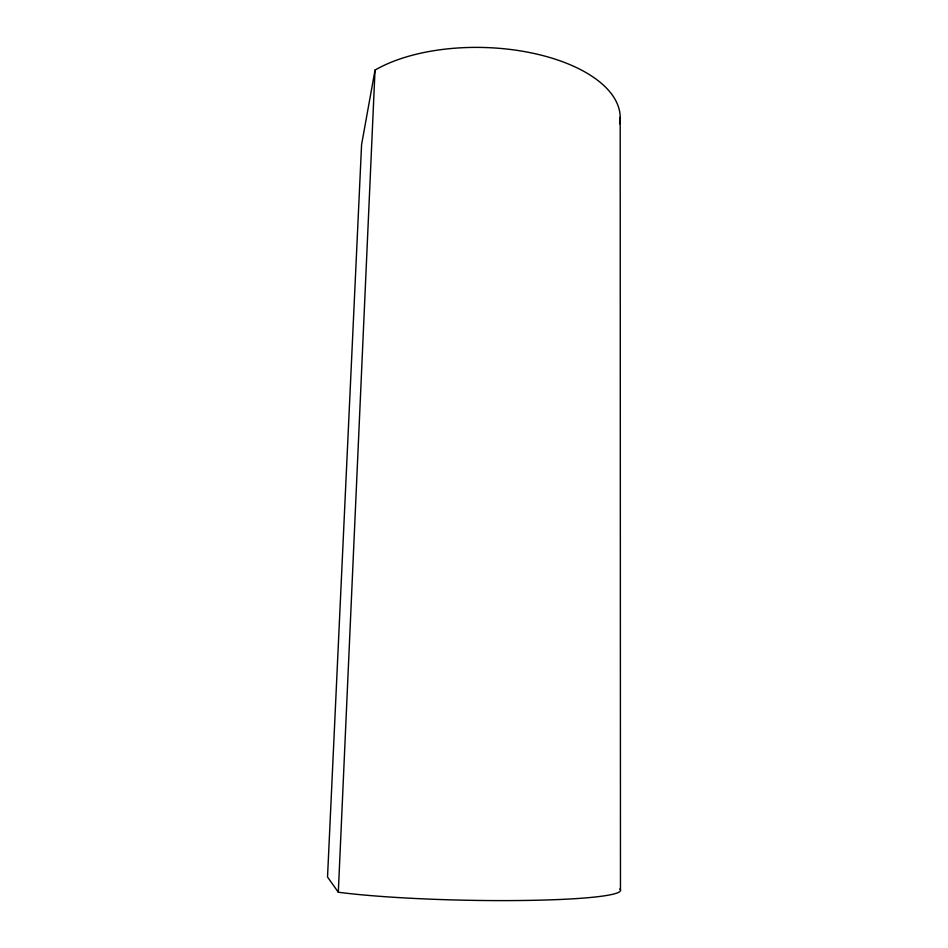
<?xml version="1.0" encoding="UTF-8"?>
<svg xmlns="http://www.w3.org/2000/svg" width="948" height="948" viewBox="0 0 948 948"><rect width="100%" height="100%" fill="white"/><g stroke="black" fill="none" stroke-linecap="round" stroke-linejoin="round"><path stroke-width="1.42" d="M619.802 888.951A157.38 13.402 1.3 0 1 520.488 900.505A157.38 13.402 1.3 0 1 338.317 892.234L375.029 70.093A137.981 67.213 1.6 0 1 534.174 53.503A137.981 67.213 1.6 0 1 619.625 123.761M375.029 70.093L361.579 144.653L327.534 877.03L338.317 892.234M620.193 117.339L620.466 890.243"/></g></svg>
